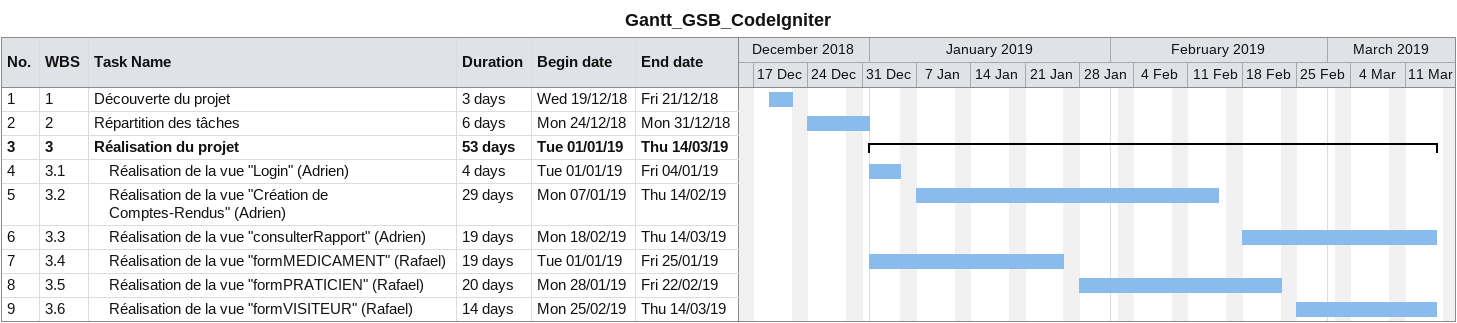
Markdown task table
Gantt_GSB_CodeIgniter

| ID | WBS | Task | Duration | Start | Finish |
|---|---|---|---|---|---|
| 1 | 1 | Découverte du projet | 3d | 2018-12-19 | 2018-12-21 |
| 2 | 2 | Répartition des tâches | 6d | 2018-12-24 | 2018-12-31 |
| 3 | 3 | **Réalisation du projet** | 53d | 2019-01-01 | 2019-03-14 |
| 4 | 3.1 | Réalisation de la vue "Login" (Adrien) | 4d | 2019-01-01 | 2019-01-04 |
| 5 | 3.2 | Réalisation de la vue "Création de Comptes-Rendus" (Adrien) | 29d | 2019-01-07 | 2019-02-14 |
| 6 | 3.3 | Réalisation de la vue "consulterRapport" (Adrien) | 19d | 2019-02-18 | 2019-03-14 |
| 7 | 3.4 | Réalisation de la vue "formMEDICAMENT" (Rafael) | 19d | 2019-01-01 | 2019-01-25 |
| 8 | 3.5 | Réalisation de la vue "formPRATICIEN" (Rafael) | 20d | 2019-01-28 | 2019-02-22 |
| 9 | 3.6 | Réalisation de la vue "formVISITEUR" (Rafael) | 14d | 2019-02-25 | 2019-03-14 |
